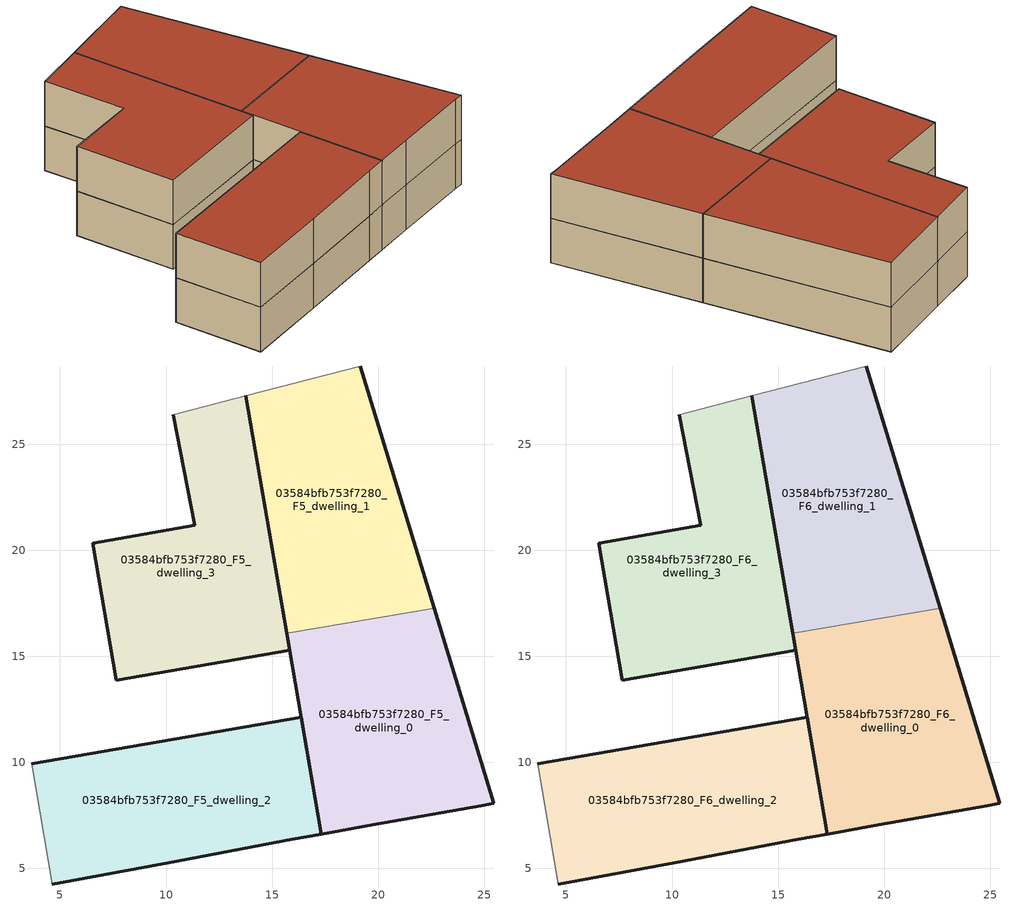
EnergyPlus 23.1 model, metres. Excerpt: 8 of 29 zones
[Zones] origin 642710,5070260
03584bfb753f7280_F5_dwelling_0
 floor to 03584bfb753f7280_F4_dwelling_0 (EU_floor_Construction): 25.45,8.07 22.64,17.27 15.69,16.08 17.31,6.62 19.74,7.07 24.85,7.97 z15
 wall outside (EU_wall_Construction): 22.64,17.27 25.45,8.07 24.85,7.97 19.74,7.07 17.31,6.62 15.69,16.08 z15:18
 wall to 03584bfb753f7280_F5_dwelling_1 (EU_wall_Construction): 15.69,16.08 22.64,17.27 z15:18
03584bfb753f7280_F5_dwelling_1
 floor to 03584bfb753f7280_F4_dwelling_1 (EU_floor_Construction): 22.64,17.27 19.15,28.68 13.76,27.28 15.69,16.08 z15
 wall outside (EU_wall_Construction): 19.15,28.68 22.64,17.27 / 15.69,16.08 13.76,27.28 z15:18
 wall adiabatic (EU_wall_Construction): 13.76,27.28 19.15,28.68 z15:18
03584bfb753f7280_F5_dwelling_2
 floor to 03584bfb753f7280_F4_dwelling_2 (EU_floor_Construction): 17.31,6.62 16.36,12.13 3.66,9.95 4.63,4.27 10.14,5.27 15.94,6.37 z15
 wall outside (EU_wall_Construction): 3.66,9.95 16.36,12.13 17.31,6.62 15.94,6.37 10.14,5.27 4.63,4.27 z15:18
 wall adiabatic (EU_wall_Construction): 4.63,4.27 3.66,9.95 z15:18
03584bfb753f7280_F5_dwelling_3
 floor to 03584bfb753f7280_F4_dwelling_3 (EU_floor_Construction): 15.82,15.28 13.76,27.28 10.34,26.38 11.34,21.18 6.55,20.33 7.66,13.88 z15
 wall outside (EU_wall_Construction): 13.76,27.28 15.82,15.28 7.66,13.88 6.55,20.33 11.34,21.18 10.34,26.38 z15:18
 wall adiabatic (EU_wall_Construction): 10.34,26.38 13.76,27.28 z15:18
03584bfb753f7280_F6_dwelling_0
 floor to 03584bfb753f7280_F5_dwelling_0 (EU_floor_Construction): 25.45,8.07 22.64,17.27 15.69,16.08 17.31,6.62 19.74,7.07 24.85,7.97 z18
 wall outside (EU_wall_Construction): 22.64,17.27 25.45,8.07 24.85,7.97 19.74,7.07 17.31,6.62 15.69,16.08 z18:21
 wall to 03584bfb753f7280_F6_dwelling_1 (EU_wall_Construction): 15.69,16.08 22.64,17.27 z18:21
 roof outside (EU_roof_Construction): 22.64,17.27 25.45,8.07 24.85,7.97 19.74,7.07 17.31,6.62 15.69,16.08 z21
03584bfb753f7280_F6_dwelling_1
 floor to 03584bfb753f7280_F5_dwelling_1 (EU_floor_Construction): 22.64,17.27 19.15,28.68 13.76,27.28 15.69,16.08 z18
 wall outside (EU_wall_Construction): 19.15,28.68 22.64,17.27 / 15.69,16.08 13.76,27.28 z18:21
 wall adiabatic (EU_wall_Construction): 13.76,27.28 19.15,28.68 z18:21
 roof outside (EU_roof_Construction): 19.15,28.68 22.64,17.27 15.69,16.08 13.76,27.28 z21
03584bfb753f7280_F6_dwelling_2
 floor to 03584bfb753f7280_F5_dwelling_2 (EU_floor_Construction): 17.31,6.62 16.36,12.13 3.66,9.95 4.63,4.27 10.14,5.27 15.94,6.37 z18
 wall outside (EU_wall_Construction): 3.66,9.95 16.36,12.13 17.31,6.62 15.94,6.37 10.14,5.27 4.63,4.27 z18:21
 wall adiabatic (EU_wall_Construction): 4.63,4.27 3.66,9.95 z18:21
 roof outside (EU_roof_Construction): 16.36,12.13 17.31,6.62 15.94,6.37 10.14,5.27 4.63,4.27 3.66,9.95 z21
03584bfb753f7280_F6_dwelling_3
 floor to 03584bfb753f7280_F5_dwelling_3 (EU_floor_Construction): 15.82,15.28 13.76,27.28 10.34,26.38 11.34,21.18 6.55,20.33 7.66,13.88 z18
 wall outside (EU_wall_Construction): 13.76,27.28 15.82,15.28 7.66,13.88 6.55,20.33 11.34,21.18 10.34,26.38 z18:21
 wall adiabatic (EU_wall_Construction): 10.34,26.38 13.76,27.28 z18:21
 roof outside (EU_roof_Construction): 13.76,27.28 15.82,15.28 7.66,13.88 6.55,20.33 11.34,21.18 10.34,26.38 z21
[Building]
EU S2 Campaign: North Axis=0; Terrain=City; Solar Distribution=FullExterior
[Site:Location]
Lyon-Bron: Latitude=45.75; Longitude=5; Time Zone=1; Elevation=198
[SizingPeriod:WeatherFileDays]
AnnualSizingPeriod: Begin Month=1; Begin Day of Month=1; End Month=12; End Day of Month=31; Day of Week for Start Day=Monday; Use Weather File Daylight Saving Period=No; Use Weather File Rain and Snow Indicators=No
[MATERIAL]
EU_InternalMass_Material: Roughness=MediumRough; Thickness=0.1; Conductivity=1; Density=1800; Specific Heat=900; Thermal Absorptance=0.9; Solar Absorptance=0.7; Visible Absorptance=0.7
[MATERIAL:NOMASS] Roughness=MediumRough; Thermal Absorptance=0.9; Solar Absorptance=0.7; Visible Absorptance=0.7
Name | Thermal Resistance
EU_wall_NoMass | 0.776494
EU_roof_NoMass | 0.486893
EU_floor_NoMass | 0.421597
[CONSTRUCTION]
EU_wall_Construction: EU_wall_NoMass
EU_roof_Construction: EU_roof_NoMass
EU_floor_Construction: EU_floor_NoMass
EU_InternalMass_Construction: EU_InternalMass_Material
[ZONE] Type=1; Multiplier=1; Ceiling Height=autocalculate; Floor Area=autocalculate; Part of Total Floor Area=Yes
Name | Volume
03584bfb753f7280_F5_dwelling_0; 03584bfb753f7280_F6_dwelling_0 | 219.83
03584bfb753f7280_F5_dwelling_1; 03584bfb753f7280_F6_dwelling_1 | 219.847
03584bfb753f7280_F5_dwelling_2; 03584bfb753f7280_F6_dwelling_2 | 219.843
03584bfb753f7280_F5_dwelling_3; 03584bfb753f7280_F6_dwelling_3 | 219.836
[INTERNALMASS] Construction=EU_InternalMass_Construction
Name | Zone or ZoneList | Surface Area
03584bfb753f7280_F5_dwelling_0_EU_InternalMass | 03584bfb753f7280_F5_dwelling_0 | 91.602
03584bfb753f7280_F5_dwelling_1_EU_InternalMass | 03584bfb753f7280_F5_dwelling_1 | 91.6005
03584bfb753f7280_F5_dwelling_2_EU_InternalMass | 03584bfb753f7280_F5_dwelling_2 | 91.5997
03584bfb753f7280_F5_dwelling_3_EU_InternalMass | 03584bfb753f7280_F5_dwelling_3 | 91.6017
03584bfb753f7280_F6_dwelling_0_EU_InternalMass | 03584bfb753f7280_F6_dwelling_0 | 91.602
03584bfb753f7280_F6_dwelling_1_EU_InternalMass | 03584bfb753f7280_F6_dwelling_1 | 91.6005
03584bfb753f7280_F6_dwelling_2_EU_InternalMass | 03584bfb753f7280_F6_dwelling_2 | 91.5997
03584bfb753f7280_F6_dwelling_3_EU_InternalMass | 03584bfb753f7280_F6_dwelling_3 | 91.6017
[OTHEREQUIPMENT] Fuel Type=Electricity; Design Level Calculation Method=Watts/Area; Power per Zone Floor Area=1; Fraction Latent=0; Fraction Radiant=0; Fraction Lost=0; Carbon Dioxide Generation Rate=0; EndUse Subcategory=EU_Step8_InternalGains
Name | Zone or ZoneList or Space or SpaceList | Schedule
EU_Step8_InternalGain_03584bfb753f7280_F5_dwelling_0_f000 | 03584bfb753f7280_F5_dwelling_0 | EU_Step8_GainSchedule_03584bfb753f7280_F5_dwelling_0_f000
EU_Step8_InternalGain_03584bfb753f7280_F5_dwelling_1_f000 | 03584bfb753f7280_F5_dwelling_1 | EU_Step8_GainSchedule_03584bfb753f7280_F5_dwelling_1_f000
EU_Step8_InternalGain_03584bfb753f7280_F5_dwelling_2_f000 | 03584bfb753f7280_F5_dwelling_2 | EU_Step8_GainSchedule_03584bfb753f7280_F5_dwelling_2_f000
EU_Step8_InternalGain_03584bfb753f7280_F5_dwelling_3_f000 | 03584bfb753f7280_F5_dwelling_3 | EU_Step8_GainSchedule_03584bfb753f7280_F5_dwelling_3_f000
EU_Step8_InternalGain_03584bfb753f7280_F6_dwelling_0_f000 | 03584bfb753f7280_F6_dwelling_0 | EU_Step8_GainSchedule_03584bfb753f7280_F6_dwelling_0_f000
EU_Step8_InternalGain_03584bfb753f7280_F6_dwelling_1_f000 | 03584bfb753f7280_F6_dwelling_1 | EU_Step8_GainSchedule_03584bfb753f7280_F6_dwelling_1_f000
EU_Step8_InternalGain_03584bfb753f7280_F6_dwelling_2_f000 | 03584bfb753f7280_F6_dwelling_2 | EU_Step8_GainSchedule_03584bfb753f7280_F6_dwelling_2_f000
EU_Step8_InternalGain_03584bfb753f7280_F6_dwelling_3_f000 | 03584bfb753f7280_F6_dwelling_3 | EU_Step8_GainSchedule_03584bfb753f7280_F6_dwelling_3_f000
[ZONEVENTILATION:DESIGNFLOWRATE] Schedule=EU_AlwaysOn; Design Flow Rate Calculation Method=AirChanges/Hour; Air Changes per Hour=0.693814; Ventilation Type=Natural; Fan Pressure Rise=0; Fan Total Efficiency=1; Constant Term Coefficient=1; Temperature Term Coefficient=0; Velocity Term Coefficient=0; Velocity Squared Term Coefficient=0; Minimum Indoor Temperature=-100; Maximum Indoor Temperature=100; Delta Temperature=-100; Minimum Outdoor Temperature=-100; Maximum Outdoor Temperature=100; Maximum Wind Speed=40
Name | Zone or ZoneList or Space or SpaceList
EU_ConstantAir_03584bfb753f7280_F5_dwelling_0 | 03584bfb753f7280_F5_dwelling_0
EU_ConstantAir_03584bfb753f7280_F5_dwelling_1 | 03584bfb753f7280_F5_dwelling_1
EU_ConstantAir_03584bfb753f7280_F5_dwelling_2 | 03584bfb753f7280_F5_dwelling_2
EU_ConstantAir_03584bfb753f7280_F5_dwelling_3 | 03584bfb753f7280_F5_dwelling_3
EU_ConstantAir_03584bfb753f7280_F6_dwelling_0 | 03584bfb753f7280_F6_dwelling_0
EU_ConstantAir_03584bfb753f7280_F6_dwelling_1 | 03584bfb753f7280_F6_dwelling_1
EU_ConstantAir_03584bfb753f7280_F6_dwelling_2 | 03584bfb753f7280_F6_dwelling_2
EU_ConstantAir_03584bfb753f7280_F6_dwelling_3 | 03584bfb753f7280_F6_dwelling_3
[HVACTEMPLATE:THERMOSTAT] Constant Heating Setpoint=20; Constant Cooling Setpoint=50
EU_HeatOnly_03584bfb753f7280_F5_dwelling_0; EU_HeatOnly_03584bfb753f7280_F5_dwelling_1; EU_HeatOnly_03584bfb753f7280_F5_dwelling_2; EU_HeatOnly_03584bfb753f7280_F5_dwelling_3; EU_HeatOnly_03584bfb753f7280_F6_dwelling_0; EU_HeatOnly_03584bfb753f7280_F6_dwelling_1; EU_HeatOnly_03584bfb753f7280_F6_dwelling_2; EU_HeatOnly_03584bfb753f7280_F6_dwelling_3
[HVACTEMPLATE:ZONE:IDEALLOADSAIRSYSTEM] System Availability Schedule=EU_AlwaysOn; Maximum Heating Supply Air Temperature=50; Minimum Cooling Supply Air Temperature=13; Maximum Heating Supply Air Humidity Ratio=0.0156; Minimum Cooling Supply Air Humidity Ratio=0.0077; Heating Limit=NoLimit; Cooling Limit=NoLimit; Heating Availability Schedule=EU_AlwaysOn; Cooling Availability Schedule=EU_CoolingOff; Dehumidification Control Type=ConstantSensibleHeatRatio; Cooling Sensible Heat Ratio=0.7; Dehumidification Setpoint=60; Humidification Control Type=None; Humidification Setpoint=30; Outdoor Air Method=None; Outdoor Air Flow Rate per Person=0.00944; Outdoor Air Flow Rate per Zone Floor Area=0; Outdoor Air Flow Rate per Zone=0; Demand Controlled Ventilation Type=None; Outdoor Air Economizer Type=NoEconomizer; Heat Recovery Type=None; Sensible Heat Recovery Effectiveness=0.7; Latent Heat Recovery Effectiveness=0.65
Name | Template Thermostat
03584bfb753f7280_F5_dwelling_0 | EU_HeatOnly_03584bfb753f7280_F5_dwelling_0
03584bfb753f7280_F5_dwelling_1 | EU_HeatOnly_03584bfb753f7280_F5_dwelling_1
03584bfb753f7280_F5_dwelling_2 | EU_HeatOnly_03584bfb753f7280_F5_dwelling_2
03584bfb753f7280_F5_dwelling_3 | EU_HeatOnly_03584bfb753f7280_F5_dwelling_3
03584bfb753f7280_F6_dwelling_0 | EU_HeatOnly_03584bfb753f7280_F6_dwelling_0
03584bfb753f7280_F6_dwelling_1 | EU_HeatOnly_03584bfb753f7280_F6_dwelling_1
03584bfb753f7280_F6_dwelling_2 | EU_HeatOnly_03584bfb753f7280_F6_dwelling_2
03584bfb753f7280_F6_dwelling_3 | EU_HeatOnly_03584bfb753f7280_F6_dwelling_3
[SIZING:ZONE] Zone Cooling Design Supply Air Temperature Input Method=SupplyAirTemperature; Zone Cooling Design Supply Air Temperature=13; Zone Heating Design Supply Air Temperature Input Method=SupplyAirTemperature; Zone Heating Design Supply Air Temperature=50; Zone Cooling Design Supply Air Humidity Ratio=0.008; Zone Heating Design Supply Air Humidity Ratio=0.008; Cooling Design Air Flow Method=DesignDay; Cooling Design Air Flow Rate=0; Cooling Minimum Air Flow per Zone Floor Area=0.000762; Cooling Minimum Air Flow=0; Cooling Minimum Air Flow Fraction=0.2; Heating Design Air Flow Method=DesignDay; Heating Design Air Flow Rate=0; Heating Maximum Air Flow per Zone Floor Area=0.002032; Heating Maximum Air Flow=0.141576; Heating Maximum Air Flow Fraction=0.3; Account for Dedicated Outdoor Air System=No; Dedicated Outdoor Air System Control Strategy=NeutralSupplyAir; Dedicated Outdoor Air Low Setpoint Temperature for Design=autosize; Dedicated Outdoor Air High Setpoint Temperature for Design=autosize; Zone Load Sizing Method=Sensible Load Only No Latent Load; Zone Latent Cooling Design Supply Air Humidity Ratio Input Method=HumidityRatioDifference; Zone Cooling Design Supply Air Humidity Ratio Difference=0.005; Zone Latent Heating Design Supply Air Humidity Ratio Input Method=HumidityRatioDifference; Zone Humidification Design Supply Air Humidity Ratio Difference=0.005
03584bfb753f7280_F5_dwelling_0; 03584bfb753f7280_F5_dwelling_1; 03584bfb753f7280_F5_dwelling_2; 03584bfb753f7280_F5_dwelling_3; 03584bfb753f7280_F6_dwelling_0; 03584bfb753f7280_F6_dwelling_1; 03584bfb753f7280_F6_dwelling_2; 03584bfb753f7280_F6_dwelling_3
[SCHEDULE:CONSTANT]
Name | Hourly Value
EU_AlwaysOn | 1
EU_CoolingOff | 0
[SCHEDULE:FILE] Column Number=1; Rows to Skip at Top=0; Number of Hours of Data=8760; Column Separator=Comma; Interpolate to Timestep=No; Minutes per Item=60; Adjust Schedule for Daylight Savings=Yes
Name | File
EU_Step8_GainSchedule_03584bfb753f7280_F5_dwelling_0_f000 | ../../schedules/03584bfb753f7280/03584bfb753f7280_F5_dwelling_0_f000_gain.csv
EU_Step8_GainSchedule_03584bfb753f7280_F5_dwelling_1_f000 | ../../schedules/03584bfb753f7280/03584bfb753f7280_F5_dwelling_1_f000_gain.csv
EU_Step8_GainSchedule_03584bfb753f7280_F5_dwelling_2_f000 | ../../schedules/03584bfb753f7280/03584bfb753f7280_F5_dwelling_2_f000_gain.csv
EU_Step8_GainSchedule_03584bfb753f7280_F5_dwelling_3_f000 | ../../schedules/03584bfb753f7280/03584bfb753f7280_F5_dwelling_3_f000_gain.csv
EU_Step8_GainSchedule_03584bfb753f7280_F6_dwelling_0_f000 | ../../schedules/03584bfb753f7280/03584bfb753f7280_F6_dwelling_0_f000_gain.csv
EU_Step8_GainSchedule_03584bfb753f7280_F6_dwelling_1_f000 | ../../schedules/03584bfb753f7280/03584bfb753f7280_F6_dwelling_1_f000_gain.csv
EU_Step8_GainSchedule_03584bfb753f7280_F6_dwelling_2_f000 | ../../schedules/03584bfb753f7280/03584bfb753f7280_F6_dwelling_2_f000_gain.csv
EU_Step8_GainSchedule_03584bfb753f7280_F6_dwelling_3_f000 | ../../schedules/03584bfb753f7280/03584bfb753f7280_F6_dwelling_3_f000_gain.csv
